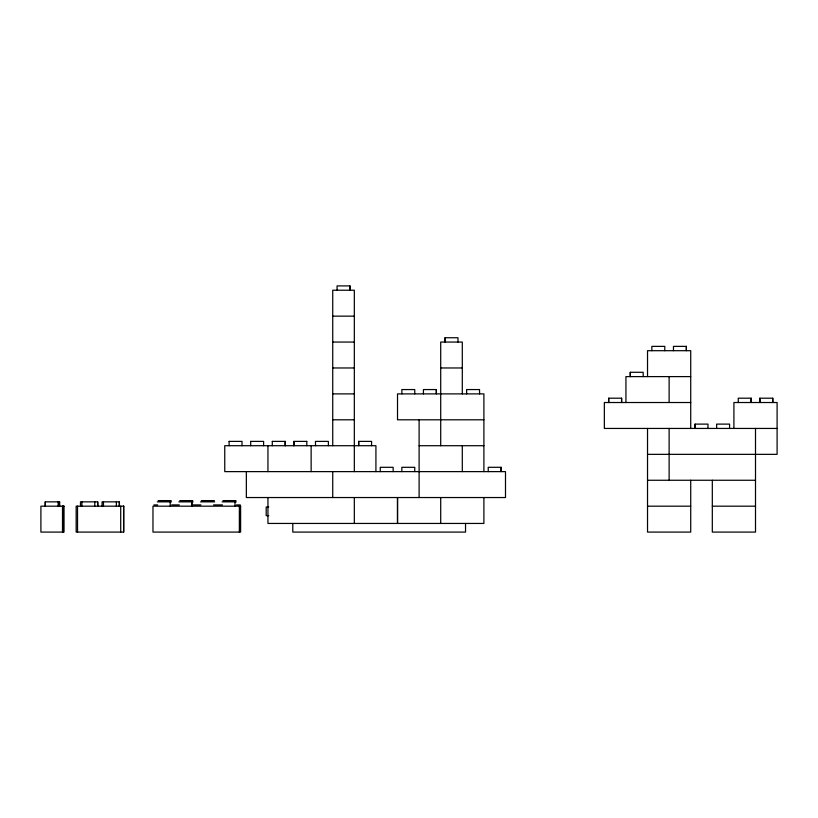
<?xml version="1.0" encoding="UTF-8"?>
<svg xmlns="http://www.w3.org/2000/svg" width="818" height="818" viewBox="0 0 818 818"><rect width="100%" height="100%" fill="white"/><g stroke="black" fill="none" stroke-linecap="round" stroke-linejoin="round"><path stroke-width="1.23" d="M349.951 285.911L349.951 290.226L350.012 285.911L337.047 285.911L337.108 290.226M332.732 316.147L354.327 316.147M445.074 337.742L445.074 342.057L445.023 337.742L457.978 337.742L457.978 342.057M332.732 342.057L354.327 342.057M686.353 346.372L686.353 350.697L686.404 346.372L673.449 346.372L673.5 350.697M332.732 367.967L354.327 367.967M440.708 367.967L462.303 367.967M690.719 376.607L625.934 376.607L625.934 402.517M436.331 389.562L436.331 393.887L436.383 389.562L423.427 389.562L423.427 393.887M332.732 393.887L354.327 393.887M751.129 398.202L751.129 402.517L751.19 398.202L738.235 398.202L738.286 402.517M759.881 398.202L759.881 402.517L759.82 398.202L772.785 398.202L772.785 402.517L772.724 398.202M690.719 402.517L604.349 402.517L604.349 428.438L777.1 428.438M332.732 419.798L354.327 419.798M483.898 419.798L397.517 419.798L397.517 393.887L483.898 393.887L483.898 471.628M695.095 424.113L695.095 428.438L695.044 424.113L707.999 424.113L707.948 428.438M229.081 441.393L242.036 441.393L241.985 445.708M250.676 441.393L263.631 441.393L263.58 445.708M272.271 441.393L285.226 441.393L285.226 445.708M306.822 441.393L293.866 441.393L293.866 445.708M358.703 441.393L358.703 445.708L358.642 441.393L371.607 441.393L371.546 445.708M419.113 445.708L483.898 445.708M647.529 454.348L777.1 454.348L777.1 402.517L733.91 402.517L733.91 428.438M501.117 467.303L501.117 471.628L501.168 467.303L488.213 467.303L488.264 471.628M647.529 480.258L755.505 480.258M158.191 500.606L171.156 500.606M179.786 500.606L192.741 500.606M201.381 500.606L214.336 500.606M222.977 500.606L235.932 500.606M45.276 501.853L45.276 506.178L45.215 501.853L59.704 501.853L59.704 506.178M119.408 506.178L119.408 501.853L102.076 501.853L102.076 506.178M157.301 501.853L171.514 501.853M178.886 501.853L193.109 501.853M200.482 501.853L214.705 501.853M222.077 501.853L236.3 501.853M153.876 504.921L157.69 504.921M171.657 504.921L179.285 504.921M193.252 504.921L200.88 504.921M213.58 504.921L222.465 504.921M236.443 504.921L240.257 504.921L240.257 530.831M647.529 506.178L690.719 506.178M712.314 506.178L755.505 506.178M268.733 507.007L266.198 507.007L266.198 515.647L268.733 515.647M755.505 428.438L755.505 532.089L712.314 532.089L712.314 480.258M729.544 428.438L729.595 424.113L716.64 424.113L716.64 428.438M690.719 428.438L690.719 350.697L647.529 350.697L647.529 376.607M690.719 480.258L690.719 532.089L647.529 532.089L647.529 428.438M669.124 376.607L669.124 402.517M669.124 428.438L669.124 480.258M664.758 350.697L664.809 346.372L651.854 346.372L651.854 350.697M643.214 376.607L643.163 372.292L630.259 372.292L630.259 376.607M630.31 372.292L630.31 376.607M621.619 402.517L621.619 398.202L608.664 398.202L608.664 402.517M621.568 398.202L621.568 402.517M608.715 398.202L608.715 402.517M483.898 497.538L483.898 523.448L267.946 523.448L267.946 497.538M479.573 393.887L479.522 389.562L466.618 389.562L466.618 393.887M465.534 523.448L465.534 532.089L292.783 532.089L292.783 523.448M462.303 393.887L462.303 342.057L440.708 342.057L440.708 445.708M462.303 445.708L462.303 471.628M440.708 497.538L440.708 523.448M419.113 419.798L419.113 497.538M414.787 393.887L414.736 389.562L401.832 389.562L401.883 393.887M414.736 471.628L414.787 467.303L401.832 467.303L401.832 471.628M393.192 471.628L393.141 467.303L380.237 467.303L380.288 471.628M375.922 471.628L375.922 445.708L224.756 445.708L224.756 471.628L505.493 471.628L505.493 497.538L246.351 497.538L246.351 471.628M354.327 471.628L354.327 290.226L332.732 290.226L332.732 445.708M354.327 497.538L354.327 523.448M332.732 471.628L332.732 497.538M328.417 445.708L328.355 441.393L315.451 441.393L315.513 445.708M311.137 445.708L311.137 471.628M306.77 441.393L306.822 445.708M293.918 441.393L293.918 445.708M285.175 441.393L285.175 445.708M272.322 441.393L272.271 445.708M267.946 445.708L267.946 471.628M250.727 441.393L250.676 445.708M239.357 506.178L239.357 532.089M234.981 501.853L235.042 506.178M229.132 441.393L229.081 445.708M170.205 501.853L170.256 506.178M123.61 506.178L123.61 532.089M120.716 506.178L120.716 532.089M119.356 501.853L119.295 506.178M116.391 501.853L116.34 506.178M103.436 501.853L103.487 506.178M97.812 506.178L97.761 501.853L80.481 501.853L80.532 506.178M97.649 501.853L97.7 506.178M94.806 501.853L94.745 506.178M81.902 501.853L81.841 506.178M77.526 506.178L77.526 532.089M63.334 506.178L63.334 532.089M62.976 506.178L62.976 532.089M62.495 506.178L62.495 532.089M59.019 501.853L58.957 506.178M58.661 501.853L58.599 506.178M58.119 501.853L58.18 506.178M64.029 506.178L40.9 506.178L40.9 532.089L64.029 532.089L64.029 506.178M123.722 506.178L76.166 506.178L76.166 532.089L123.722 532.089L123.722 506.178M240.615 506.178L152.976 506.178L152.976 532.089L240.615 532.089L240.615 506.178M397.517 523.448L397.517 497.538L397.517 523.448M191.852 506.178L191.852 501.853L191.79 506.178"/></g></svg>
